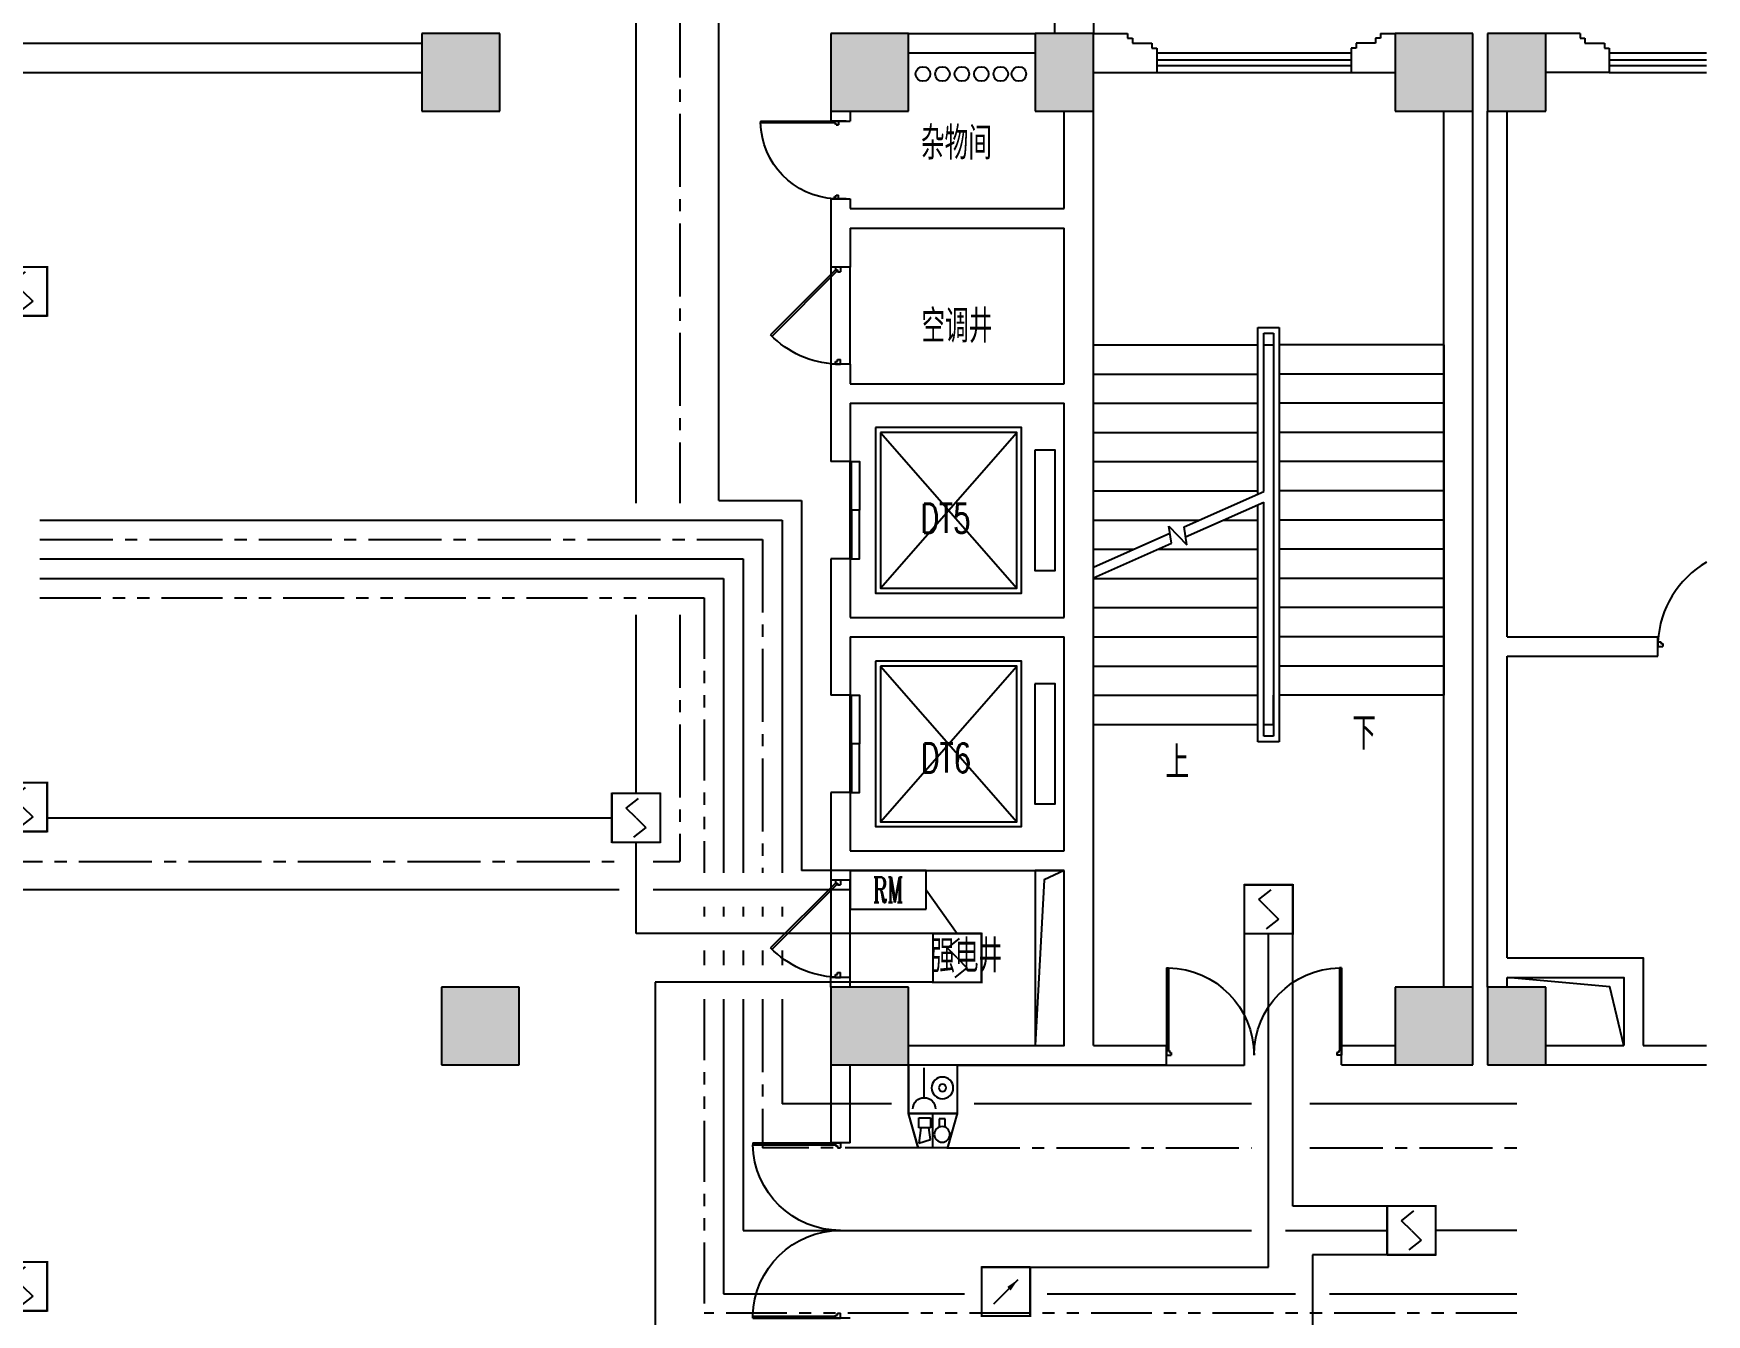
# Model space of a CAD drawing. Extents: x 190999 to 918899, y -200814 to 215286.
# Drawn here: x 713156 to 730349, y -46461 to -33296 of the extents above; entities that cross this region are included whole.
import ezdxf
from ezdxf.enums import TextEntityAlignment as Align

# ---------------------------------------------------------------- set-up
doc = ezdxf.new("R2010")
doc.units = 0
doc.header["$LTSCALE"] = 1000
doc.header["$MEASUREMENT"] = 0
doc.linetypes.add('CENTER2', pattern=[1.125, 0.75, -0.125, 0.125, -0.125])
doc.linetypes.add('PHANTOM2', pattern=[1.25, 0.625, -0.125, 0.125, -0.125, 0.125, -0.125])
for name, color, linetype in [('00-EQUIP', 3, 'Continuous'), ('00-WIRE-4', 6, 'Continuous'), ('A-墙线', 2, 'Continuous'), ('A-外窗', 145, 'Continuous'), ('A-门', 167, 'Continuous'), ('COLUMN', 2, 'Continuous'), ('DIM_SYMB', 3, 'Continuous'), ('PUB_HATCH', 250, 'Continuous'), ('PUB_TEXT', 7, 'Continuous'), ('STAIR', 5, 'Continuous'), ('房间名称', 7, 'Continuous'), ('洞口线', 165, 'Continuous'), ('电井开洞', 97, 'Continuous'), ('雨水管', 151, 'Continuous')]:
    doc.layers.add(name, color=color, linetype=linetype)
doc.styles.add('_COMPLEX', font='COMPLEX.shx', dxfattribs={"width": 0.5})
doc.styles.add('_TCH_DIM', font='SIMPLEX', dxfattribs={"bigfont": 'GBCBIG'})
doc.styles.get("Standard").update_dxf_attribs({"font": 'simhei.ttf'})
doc.styles.add('XXK', font='romans.shx', dxfattribs={"width": 0.75, "bigfont": 'hzf.shx'})
doc.linetypes.add('4INE', pattern='A,1,-0.15,["4",XXK,S=0.3,R=0,X=-0.1,Y=-0.1],-0.25', length=1.4)
doc.linetypes.add('BIG-DLINE', pattern='A,1,-0.15,["D",XXK,S=0.2,R=0,X=-0.1,Y=-0.09],-0.2', length=1.35)

# ---------------------------------------------------------------- blocks, each defined once
blk = doc.blocks.new('m1800')
at = {"layer": 'A-墙线'}
for p, q in [((-900, -100), (-900, 100)), ((900, -100), (900, 100))]:
    blk.add_line(p, q, dxfattribs=at)
at = {"layer": 'A-门'}
for p, q in [((-900, 900), (-900, 0)), ((-900, 900), (-880, 900)), ((-880, 900), (-880, 50)), ((880, 900), (880, 50)), ((900, 900), (880, 900)), ((900, 900), (900, 0)), ((-900, 50), (-870, 50)), ((-900, 0), (-850, 0)), ((-870, 50), (-870, 30)), ((-870, 30), (-850, 30)), ((-850, 30), (-850, 0)), ((850, 30), (850, 0)), ((870, 30), (850, 30)), ((900, 0), (850, 0)), ((870, 50), (870, 30)), ((900, 50), (870, 50))]:
    blk.add_line(p, q, dxfattribs=at)
for centre, start, end in [((-900, 0), 0, 88.7267), ((900, 0), 91.2733, 180)]:
    blk.add_arc(centre, 900, start, end, dxfattribs=at)
blk = doc.blocks.new('bfm01')
at = {"layer": 'A-墙线'}
for p, q in [((-200, 0), (0, 0)), ((-200, -1000), (0, -1000))]:
    blk.add_line(p, q, dxfattribs=at)
at = {"layer": 'A-门'}
for p, q in [((-200, -1000), (-200, 0)), ((-100, 0), (-100, -50)), ((-70, -50), (-100, -50)), ((-50, -30), (-70, -30)), ((-70, -30), (-70, -50)), ((-64, -44), (-50, -30)), ((-64, -44), (603, -711)), ((-50, 0), (-50, -30)), ((-50, -30), (617, -697)), ((0, 0), (0, -1000)), ((-70, -950), (-100, -950)), ((-100, -1000), (-100, -950)), ((-50, -1000), (-100, -1000)), ((-70, -970), (-70, -950)), ((-50, -970), (-70, -970)), ((-50, -1000), (-50, -970))]:
    blk.add_line(p, q, dxfattribs=at)
blk.add_arc((-100, 0), 1000, 272.866, 315.8103, dxfattribs=at)
blk = doc.blocks.new('m1000')
at = {"layer": 'A-墙线'}
for p, q in [((0, 0), (0, 200)), ((1000, 0), (1000, 200))]:
    blk.add_line(p, q, dxfattribs=at)
at = {"layer": 'A-门'}
for p, q in [((0, 1100), (0, 100)), ((0, 1100), (20, 1100)), ((20, 1100), (20, 150)), ((0, 150), (30, 150)), ((0, 100), (50, 100)), ((30, 150), (30, 130)), ((30, 130), (50, 130)), ((50, 130), (50, 100)), ((950, 130), (950, 100)), ((970, 130), (950, 130)), ((1000, 100), (950, 100)), ((970, 150), (970, 130)), ((1000, 150), (970, 150)), ((1000, 150), (1000, 100))]:
    blk.add_line(p, q, dxfattribs=at)
blk.add_arc((0, 100), 1000, 2.866, 88.854, dxfattribs=at)
blk = doc.blocks.new('_LINKPT1')
at = {"color": 0}
blk.add_line((0, 0), (0, 0), dxfattribs=at)
blk = doc.blocks.new('3S1KCGW2')
for p, q in [((0.5, 0.5), (-0.5, 0.5)), ((-0.5, 0.5), (-0.5, -0.5)), ((-0.2, 0.2), (0.05, 0.4)), ((0.5, -0.5), (0.5, 0.5)), ((0, 0), (-0.2, 0.2)), ((0, 0), (0.2, -0.2)), ((0.2, -0.2), (-0.05, -0.4)), ((-0.5, -0.5), (0.5, -0.5))]:
    blk.add_line(p, q)
at = {"const_width": 0.04, "flags": 128}
blk.add_lwpolyline([(-0.5, -0.5), (-0.5, 0.5), (0.5, 0.5), (0.5, -0.5)], close=True, dxfattribs=at)
at = {"xscale": 0.002, "yscale": 0.002, "zscale": 0.002}
for p in [(0, 0.5), (-0.5, 0), (0.5, 0), (0, -0.5)]:
    blk.add_blockref('_LINKPT1', p, dxfattribs=at)
at = {"flags": 9}
blk.add_attdef('A', (0, 0), '', height=0.00002, dxfattribs=at)
blk = doc.blocks.new('3T1W6ZCM')
for p, q in [((0.5, 0.5), (-0.5, 0.5)), ((-0.5, 0.5), (-0.5, -0.5)), ((0.5, -0.5), (0.5, 0.5)), ((-0.178, 0.172), (-0.178, -0.443)), ((-0.5, -0.5), (0.5, -0.5))]:
    blk.add_line(p, q)
at = {"const_width": 0.04}
blk.add_lwpolyline([(-0.5, 0.5), (-0.5, -0.5), (0.5, -0.5), (0.5, 0.5)], close=True, dxfattribs=at)
for radius in [0.222, 0.074]:
    blk.add_circle((0.197, -0.03), radius)
blk.add_arc((-0.178, 0.403), 0.231, 180, 0)
at = {"xscale": 0.002, "yscale": 0.002, "zscale": 0.002}
for p in [(0, 0.5), (-0.5, 0), (0.5, 0), (0, -0.5)]:
    blk.add_blockref('_LINKPT1', p, dxfattribs=at)
at = {"flags": 9}
blk.add_attdef('A', (0, 0), '', height=0.00002, dxfattribs=at)
blk = doc.blocks.new('6A2OE7N0')
for p, q in [((-0.3, 0.35), (-0.5, -0.35)), ((0.3, 0.35), (-0.3, 0.35)), ((0, 0.35), (0, -0.35)), ((0.5, -0.35), (0.3, 0.35)), ((-0.246, -0.061), (-0.286, 0.259)), ((-0.286, 0.259), (-0.046, 0.179)), ((-0.046, 0.179), (-0.086, -0.061)), ((-0.286, -0.061), (-0.286, -0.261)), ((-0.046, -0.061), (-0.286, -0.061)), ((-0.286, -0.261), (-0.046, -0.261)), ((-0.046, -0.261), (-0.046, -0.061)), ((0.13, -0.244), (0.13, -0.072)), ((0.25, -0.244), (0.13, -0.244)), ((0.25, -0.072), (0.25, -0.244)), ((-0.5, -0.35), (0.5, -0.35))]:
    blk.add_line(p, q)
at = {"const_width": 0.04, "flags": 128}
blk.add_lwpolyline([(-0.5, -0.35), (-0.3, 0.35), (0.3, 0.35), (0.5, -0.35)], close=True, dxfattribs=at)
blk.add_circle((0.19, 0.076), 0.16)
at = {"xscale": 0.002, "yscale": 0.002, "zscale": 0.002}
for p in [(0, 0.35), (-0.4, 0), (0.4, 0), (0, -0.35)]:
    blk.add_blockref('_LINKPT1', p, dxfattribs=at)
at = {"flags": 9}
blk.add_attdef('A', (0, 0), '', height=0.00002, dxfattribs=at)
blk = doc.blocks.new('3S2OQ2I8')
for p, q in [((-0.5, 0.5), (0.5, 0.5)), ((-0.5, -0.5), (-0.5, 0.5)), ((0.5, 0.5), (0.5, -0.5)), ((-0.25, -0.25), (0.25, 0.25)), ((0.5, -0.5), (-0.5, -0.5))]:
    blk.add_line(p, q)
at = {"const_width": 0.04, "flags": 128}
blk.add_lwpolyline([(-0.5, -0.5), (-0.5, 0.5), (0.5, 0.5), (0.5, -0.5)], close=True, dxfattribs=at)
blk.add_solid([(0.25, 0.25), (0.021, 0.097), (0.097, 0.029)])
at = {"xscale": 0.002, "yscale": 0.002, "zscale": 0.002}
for p in [(0, 0.5), (-0.5, 0), (0.5, 0), (0, -0.5)]:
    blk.add_blockref('_LINKPT1', p, dxfattribs=at)
at = {"flags": 9}
blk.add_attdef('A', (0, 0), '', height=0.00002, dxfattribs=at)
blk = doc.blocks.new('6A2DRK5Q')
for p, q in [((0.78, 0.4), (-0.78, 0.4)), ((-0.78, 0.4), (-0.78, -0.4)), ((0.78, -0.4), (0.78, 0.4)), ((-0.78, -0.4), (0.78, -0.4))]:
    blk.add_line(p, q)
at = {"xscale": 0.002, "yscale": 0.002, "zscale": 0.002}
for p in [(0, 0.4), (-0.78, 0), (0.78, 0), (0, -0.4)]:
    blk.add_blockref('_LINKPT1', p, dxfattribs=at)
at = {"style": '_COMPLEX', "width": 0.6, "flags": 8}
blk.add_attdef('$TEXT$', text='', height=0.52, dxfattribs=at).set_placement((0, 0), align=Align.MIDDLE_CENTER)
at = {"flags": 9}
blk.add_attdef('A', (0, 0), '', height=0.00002, dxfattribs=at)

msp = doc.modelspace()

# ---------------------------------------------------------------- hatches: boundary and pattern name
at = {"layer": 'PUB_HATCH'}
for points in [[(717148.5, -33296.3), (717148.5, -34096.3), (717948.5, -34096.3), (717948.5, -33296.3)], [(721348.5, -33296.3), (721348.5, -34096.3), (722148.5, -34096.3), (722148.5, -33296.3)], [(723448.5, -33296.3), (723448.5, -34096.3), (724048.5, -34096.3), (724048.5, -33296.3)], [(727148.5, -33296.3), (727148.5, -34096.3), (727948.5, -34096.3), (727948.5, -33296.3)], [(728098.5, -33296.3), (728098.5, -34096.3), (728698.5, -34096.3), (728698.5, -33296.3)], [(717348.5, -43896.3), (718148.5, -43896.3), (718148.5, -43096.3), (717348.5, -43096.3)], [(721348.5, -43096.3), (721348.5, -43896.3), (722148.5, -43896.3), (722148.5, -43096.3)], [(727148.5, -43096.3), (727148.5, -43896.3), (727948.5, -43896.3), (727948.5, -43096.3)], [(728098.5, -43096.3), (728098.5, -43896.3), (728698.5, -43896.3), (728698.5, -43096.3)]]:
    msp.add_hatch(color=256, dxfattribs=at).paths.add_polyline_path(points)

# ---------------------------------------------------------------- linework, layer by layer
at = {"layer": '00-WIRE-4'}
for p, q in [((719348.5, -38121.3), (719348.5, -29726.3)), ((713223.5, -38696.3), (720448.3, -38696.3)), ((720448.3, -38696.3), (720448.3, -41921.3)), ((719348.5, -41106.3), (719348.5, -39271.3)), ((713298.5, -41356.3), (719098.5, -41356.3)), ((719348.5, -42546.3), (719348.5, -41606.3)), ((722328.5, -42096.3), (722648.5, -42546.3)), ((720248, -42271.3), (720248, -42371.3)), ((722398.5, -42546.3), (719348.5, -42546.3)), ((725598.5, -42546.3), (725598.5, -43899.8)), ((725848.5, -45974.9), (725848.5, -42546.3)), ((726098.5, -45346.3), (726098.5, -42546.3)), ((720248, -42721.3), (720248, -42871.3)), ((720448.3, -42721.3), (720448.3, -42871.3)), ((722398.5, -43046.3), (719545.8, -43046.3)), ((719545.8, -43046.3), (719545.8, -51236.1)), ((720448.3, -43221.3), (720448.3, -45596.3)), ((725598.5, -43899.8), (722648.5, -43899.8)), ((727065.2, -45346.3), (726098.5, -45346.3)), ((720448.3, -45596.3), (725673.5, -45596.3)), ((726023.5, -45596.3), (727065.2, -45596.3)), ((728398.5, -45596.3), (727565.2, -45596.3)), ((727065.2, -45846.3), (726298.5, -45846.3)), ((726298.5, -45846.3), (726298.5, -48136.6)), ((723398.9, -45974.9), (725848.5, -45974.9))]:
    msp.add_line(p, q, dxfattribs=at)
at = {"layer": '00-WIRE-4', "linetype": 'CENTER2'}
for p, q in [((719798.5, -31873), (719798.5, -38121.3)), ((713223.5, -38496.3), (720648.5, -38496.3)), ((720648.5, -38496.3), (720648.5, -41921.3)), ((719798.5, -39271.3), (719798.5, -41806.3)), ((704623.5, -41806.3), (719173.5, -41806.3)), ((719523.5, -41806.3), (719798.5, -41806.3)), ((720448.3, -42271.3), (720448.3, -42371.3)), ((720648.5, -42271.3), (720648.5, -42371.3)), ((720648.5, -42721.3), (720648.5, -42871.3)), ((720648.5, -43221.3), (720648.5, -44746.3)), ((722248.5, -44746.3), (720648.5, -44746.3)), ((722543.1, -44746.3), (725673.5, -44746.3)), ((726273.5, -44746.3), (728398.5, -44746.3))]:
    msp.add_line(p, q, dxfattribs=at)
at = {"layer": '00-WIRE-4', "linetype": '4INE'}
for p, q in [((720198.5, -38096.3), (720198.5, -31873)), ((720198.5, -38096.3), (721048.5, -38096.3)), ((721048.5, -38096.3), (721048.5, -41896.3)), ((713223.5, -38296.3), (720648.5, -38296.3)), ((720198.5, -38296.3), (720848.5, -38296.3)), ((720848.5, -38296.3), (720848.5, -41921.3)), ((721548.5, -41896.3), (721048.5, -41896.3)), ((719173.5, -42096.3), (704623.5, -42096.3)), ((721548.5, -42096.3), (719523.5, -42096.3)), ((720848.5, -42271.3), (720848.5, -42371.3)), ((720848.5, -42721.3), (720848.5, -42871.3)), ((720848.5, -43221.3), (720848.5, -44296.3)), ((721973.5, -44296.3), (720848.5, -44296.3)), ((725673.5, -44296.3), (722823.5, -44296.3)), ((728398.5, -44296.3), (726273.5, -44296.3))]:
    msp.add_line(p, q, dxfattribs=at)
at = {"layer": '00-WIRE-4', "linetype": 'BIG-DLINE'}
for p, q in [((713223.5, -38896.3), (720248, -38896.3)), ((720248, -38896.3), (720248, -41921.3)), ((720248, -43221.3), (720248, -46246.3)), ((720248, -46246.3), (722723.9, -46246.3)), ((723573.9, -46246.3), (726123.5, -46246.3)), ((726473.5, -46246.3), (728398.5, -46246.3))]:
    msp.add_line(p, q, dxfattribs=at)
at = {"layer": '00-WIRE-4', "linetype": 'PHANTOM2'}
for p, q in [((713223.5, -39096.3), (720047.8, -39096.3)), ((720047.8, -39096.3), (720047.8, -41921.3)), ((720047.8, -42271.3), (720047.8, -42371.3)), ((720047.8, -42721.3), (720047.8, -42871.3)), ((720047.8, -43221.3), (720047.8, -46446.3)), ((728398.5, -46446.3), (720047.8, -46446.3))]:
    msp.add_line(p, q, dxfattribs=at)
at = {"layer": 'A-墙线'}
for p, q in [((723648.5, -32596.3), (723648.5, -33296.3)), ((724048.5, -32896.3), (724048.5, -33296.3)), ((722148.5, -33296.3), (723448.5, -33296.3)), ((724048.5, -33296.3), (724398.5, -33296.3)), ((724398.5, -33296.3), (724398.5, -33346.3)), ((724398.5, -33346.3), (724448.5, -33346.3)), ((724448.5, -33346.3), (724448.5, -33396.3)), ((726948.5, -33346.3), (726948.5, -33396.3)), ((726998.5, -33346.3), (726948.5, -33346.3)), ((726998.5, -33296.3), (726998.5, -33346.3)), ((726998.5, -33296.3), (727148.5, -33296.3)), ((729048.5, -33296.3), (728698.5, -33296.3)), ((729048.5, -33296.3), (729048.5, -33346.3)), ((729048.5, -33346.3), (729098.5, -33346.3)), ((729098.5, -33346.3), (729098.5, -33396.3)), ((722148.5, -33496.3), (723448.5, -33496.3)), ((724448.5, -33396.3), (724648.5, -33396.3)), ((724648.5, -33396.3), (724648.5, -33446.3)), ((724648.5, -33446.3), (724698.5, -33446.3)), ((724698.5, -33446.3), (724698.5, -33696.3)), ((726748.5, -33446.3), (726698.5, -33446.3)), ((726698.5, -33446.3), (726698.5, -33696.3)), ((726748.5, -33396.3), (726748.5, -33446.3)), ((726948.5, -33396.3), (726748.5, -33396.3)), ((729098.5, -33396.3), (729298.5, -33396.3)), ((729298.5, -33396.3), (729298.5, -33446.3)), ((729298.5, -33446.3), (729348.5, -33446.3)), ((729348.5, -33446.3), (729348.5, -33696.3)), ((724048.5, -33696.3), (724698.5, -33696.3)), ((726698.5, -33696.3), (727148.5, -33696.3)), ((729348.5, -33696.3), (728698.5, -33696.3)), ((724048.5, -43696.3), (724048.5, -33896.3)), ((721348.5, -34096.3), (721348.5, -34196.3)), ((721348.5, -34196.3), (721548.5, -34196.3)), ((721548.5, -34096.3), (721548.5, -34196.3)), ((723748.5, -35096.3), (723748.5, -34096.3)), ((727648.5, -43096.3), (727648.5, -34096.3)), ((727948.5, -43096.3), (727948.5, -34096.3)), ((728098.5, -43096.3), (728098.5, -34096.3)), ((728298.5, -39496.3), (728298.5, -34096.3)), ((721348.5, -34996.3), (721348.5, -35696.3)), ((721348.5, -34996.3), (721548.5, -34996.3)), ((721548.5, -34996.3), (721548.5, -35096.3)), ((721548.5, -35096.3), (723748.5, -35096.3)), ((721548.5, -35296.3), (723748.5, -35296.3)), ((721548.5, -35296.3), (721548.5, -35696.3)), ((723748.5, -36896.3), (723748.5, -35296.3)), ((721348.5, -36696.3), (721348.5, -37696.3)), ((721548.5, -36696.3), (721548.5, -36896.3)), ((721548.5, -36896.3), (723748.5, -36896.3)), ((721548.5, -37096.3), (723748.5, -37096.3)), ((721548.5, -37096.3), (721548.5, -37696.3)), ((723748.5, -39296.3), (723748.5, -37096.3)), ((721548.5, -37696.3), (721348.5, -37696.3)), ((721348.5, -38696.3), (721348.5, -40096.3)), ((721548.5, -38696.3), (721348.5, -38696.3)), ((721548.5, -38696.3), (721548.5, -39296.3)), ((721548.5, -39296.3), (723748.5, -39296.3)), ((721548.5, -39496.3), (723748.5, -39496.3)), ((721548.5, -39496.3), (721548.5, -40096.3)), ((723748.5, -41696.3), (723748.5, -39496.3)), ((728298.5, -39496.3), (729848.5, -39496.3)), ((729848.5, -39696.3), (729848.5, -39496.3)), ((728298.5, -39696.3), (729848.5, -39696.3)), ((728298.5, -42796.3), (728298.5, -39696.3)), ((721548.5, -40096.3), (721348.5, -40096.3)), ((721348.5, -41096.3), (721348.5, -41996.3)), ((721548.5, -41096.3), (721348.5, -41096.3)), ((721548.5, -41096.3), (721548.5, -41696.3)), ((721548.5, -41696.3), (723748.5, -41696.3)), ((721548.5, -41896.3), (723748.5, -41896.3)), ((721548.5, -41896.3), (721548.5, -41996.3)), ((723748.5, -43696.3), (723748.5, -41896.3)), ((721348.5, -43096.3), (721348.5, -42996.3)), ((721548.5, -43096.3), (721548.5, -42996.3)), ((728298.5, -43096.3), (728298.5, -42996.3)), ((722148.5, -43696.3), (723748.5, -43696.3)), ((724048.5, -43696.3), (724798.5, -43696.3)), ((726598.5, -43696.3), (727148.5, -43696.3)), ((728698.5, -43696.3), (729498.5, -43696.3)), ((729698.5, -43696.3), (730348.5, -43696.3)), ((721348.5, -43896.3), (721348.5, -44696.3)), ((721548.5, -44696.3), (721548.5, -43896.3)), ((722148.5, -43896.3), (724798.5, -43896.3)), ((726598.5, -43896.3), (727148.5, -43896.3)), ((728698.5, -43896.3), (730348.5, -43896.3))]:
    msp.add_line(p, q, dxfattribs=at)
for points in [[(728298.5, -42796.3), (729698.5, -42796.3), (729698.5, -43696.3)], [(728298.5, -42996.3), (729498.5, -42996.3), (729498.5, -43696.3)], [(728798.5, -42996.3), (729498.5, -42996.3), (729498.5, -43696.3)]]:
    msp.add_lwpolyline(points, dxfattribs=at)
at = {"layer": 'A-外窗'}
for p, q in [((724698.5, -33496.3), (726698.5, -33496.3)), ((729348.5, -33496.3), (730348.5, -33496.3)), ((724698.5, -33566.3), (726698.5, -33566.3)), ((724698.5, -33626.3), (726698.5, -33626.3)), ((724698.5, -33696.3), (726698.5, -33696.3)), ((729348.5, -33566.3), (730348.5, -33566.3)), ((729348.5, -33626.3), (730348.5, -33626.3)), ((729348.5, -33696.3), (730348.5, -33696.3))]:
    msp.add_line(p, q, dxfattribs=at)
at = {"layer": 'A-门'}
for p, q in [((721548.5, -38696.3), (721548.5, -37696.3)), ((729848.5, -39546.3), (729878.5, -39546.3)), ((729848.5, -39546.3), (729848.5, -39596.3)), ((729848.5, -39596.3), (729898.5, -39596.3)), ((729878.5, -39546.3), (729878.5, -39566.3)), ((729878.5, -39566.3), (729898.5, -39566.3)), ((729898.5, -39566.3), (729898.5, -39596.3)), ((721548.5, -41096.3), (721548.5, -40096.3))]:
    msp.add_line(p, q, dxfattribs=at)
for points in [[(721563.5, -37696.3), (721643.4, -37696.3), (721643.4, -38196.3), (721563.5, -38196.3)], [(721563.5, -38696.3), (721643.4, -38696.3), (721643.4, -38196.3), (721563.5, -38196.3)], [(721563.5, -40096.3), (721643.4, -40096.3), (721643.4, -40596.3), (721563.5, -40596.3)], [(721563.5, -41096.3), (721643.4, -41096.3), (721643.4, -40596.3), (721563.5, -40596.3)]]:
    msp.add_lwpolyline(points, close=True, dxfattribs=at)
msp.add_arc((730848.5, -39596.3), 1000, 120.0002, 177.13402, dxfattribs=at)
at = {"layer": 'COLUMN'}
for p, q in [((717148.5, -33296.3), (717148.5, -34096.3)), ((717948.5, -33296.3), (717148.5, -33296.3)), ((717948.5, -34096.3), (717948.5, -33296.3)), ((721348.5, -33296.3), (721348.5, -34096.3)), ((722148.5, -33296.3), (721348.5, -33296.3)), ((722148.5, -34096.3), (722148.5, -33296.3)), ((723448.5, -33296.3), (723448.5, -34096.3)), ((724048.5, -33296.3), (723448.5, -33296.3)), ((724048.5, -34096.3), (724048.5, -33296.3)), ((727148.5, -33296.3), (727148.5, -34096.3)), ((727948.5, -33296.3), (727148.5, -33296.3)), ((727948.5, -34096.3), (727948.5, -33296.3)), ((728098.5, -33296.3), (728098.5, -34096.3)), ((728698.5, -33296.3), (728098.5, -33296.3)), ((728698.5, -34096.3), (728698.5, -33296.3)), ((717148.5, -34096.3), (717948.5, -34096.3)), ((721348.5, -34096.3), (722148.5, -34096.3)), ((723448.5, -34096.3), (724048.5, -34096.3)), ((727148.5, -34096.3), (727948.5, -34096.3)), ((728098.5, -34096.3), (728698.5, -34096.3)), ((718148.5, -43096.3), (717348.5, -43096.3)), ((717348.5, -43096.3), (717348.5, -43896.3)), ((718148.5, -43896.3), (718148.5, -43096.3)), ((721348.5, -43096.3), (721348.5, -43896.3)), ((722148.5, -43096.3), (721348.5, -43096.3)), ((722148.5, -43896.3), (722148.5, -43096.3)), ((727148.5, -43096.3), (727148.5, -43896.3)), ((727948.5, -43096.3), (727148.5, -43096.3)), ((727948.5, -43896.3), (727948.5, -43096.3)), ((728098.5, -43096.3), (728098.5, -43896.3)), ((728698.5, -43096.3), (728098.5, -43096.3)), ((728698.5, -43896.3), (728698.5, -43096.3)), ((717348.5, -43896.3), (718148.5, -43896.3)), ((721348.5, -43896.3), (722148.5, -43896.3)), ((727148.5, -43896.3), (727948.5, -43896.3)), ((728098.5, -43896.3), (728698.5, -43896.3))]:
    msp.add_line(p, q, dxfattribs=at)
at = {"layer": 'DIM_SYMB'}
for points in [[(726803.2, -40096.3, 0, 0, 0), (726803.9, -35146, 0, 0, 0), (724893.5, -35146, 0, 0, 0), (724893.5, -38071.5, 80, 0, 0), (724893.5, -38371.5, 0, 0, 0)], [(724893.5, -40396.3, 0, 0, 0), (724893.5, -38896.3, 80, 0, 0), (724893.5, -38596.3, 0, 0, 0)]]:
    msp.add_lwpolyline(points, format="xyseb", dxfattribs=at)
at = {"layer": 'STAIR'}
for p, q in [((712776.5, -33396.3), (717148.5, -33396.3)), ((712776.5, -33696.3), (717148.5, -33696.3)), ((725738.5, -38028.3), (725738.5, -36316.3)), ((725738.5, -36316.3), (725958.5, -36316.3)), ((725798.5, -38001.6), (725798.5, -36376.3)), ((725798.5, -36376.3), (725898.5, -36376.3)), ((725898.5, -36376.3), (725898.5, -40516.3)), ((725958.5, -36316.3), (725958.5, -40576.3)), ((724048.5, -38781.6), (724048.5, -36496.3)), ((724048.5, -36496.3), (725738.5, -36496.3)), ((725798.5, -38001.6), (725798.5, -36496.3)), ((725798.5, -36496.3), (725898.5, -36496.3)), ((725898.5, -36496.3), (725898.5, -40096.3)), ((727648.5, -36496.3), (725958.5, -36496.3)), ((727648.5, -36496.3), (727648.5, -40096.3)), ((724048.5, -36796.3), (725738.5, -36796.3)), ((727648.5, -36796.3), (725958.5, -36796.3)), ((724048.5, -37096.3), (725738.5, -37096.3)), ((727648.5, -37096.3), (725958.5, -37096.3)), ((721860, -38996.3), (723260, -37396.3)), ((721860, -37396.3), (723260, -38996.3)), ((724048.5, -37396.3), (725738.5, -37396.3)), ((727648.5, -37396.3), (725958.5, -37396.3)), ((724048.5, -37696.3), (725738.5, -37696.3)), ((727648.5, -37696.3), (725958.5, -37696.3)), ((724048.5, -37996.3), (725738.5, -37996.3)), ((724979.2, -38366.7), (725798.5, -38001.6)), ((724995.5, -38469), (725798.5, -38111)), ((725738.5, -40576.3), (725738.5, -38137.8)), ((725798.5, -40396.3), (725798.5, -38111)), ((725798.5, -40516.3), (725798.5, -38111)), ((727648.5, -37996.3), (725958.5, -37996.3)), ((724048.5, -38296.3), (725137.3, -38296.3)), ((725382.9, -38296.3), (725738.5, -38296.3)), ((727648.5, -38296.3), (725958.5, -38296.3)), ((724048.5, -38781.6), (724833.4, -38431.8)), ((724849.6, -38534), (724821.6, -38357.8)), ((724821.6, -38357.8), (725008.5, -38551.2)), ((725008.5, -38551.2), (724979.2, -38366.7)), ((724048.5, -38891), (724849.6, -38534)), ((724048.5, -38596.3), (724464.2, -38596.3)), ((724709.8, -38596.3), (725738.5, -38596.3)), ((727648.5, -38596.3), (725958.5, -38596.3)), ((724048.5, -40396.3), (724048.5, -38891)), ((724048.5, -38896.3), (725738.5, -38896.3)), ((727648.5, -38896.3), (725958.5, -38896.3)), ((724048.5, -39196.3), (725738.5, -39196.3)), ((727648.5, -39196.3), (725958.5, -39196.3)), ((724048.5, -39496.3), (725738.5, -39496.3)), ((727648.5, -39496.3), (725958.5, -39496.3)), ((721860, -41396.3), (723260, -39796.3)), ((721860, -39796.3), (723260, -41396.3)), ((724048.5, -39796.3), (725738.5, -39796.3)), ((727648.5, -39796.3), (725958.5, -39796.3)), ((724048.5, -40096.3), (725738.5, -40096.3)), ((725898.5, -40396.3), (725898.5, -40096.3)), ((727648.5, -40096.3), (725958.5, -40096.3)), ((724048.5, -40396.3), (725738.5, -40396.3)), ((725798.5, -40396.3), (725898.5, -40396.3)), ((725898.5, -40516.3), (725798.5, -40516.3)), ((725958.5, -40576.3), (725738.5, -40576.3))]:
    msp.add_line(p, q, dxfattribs=at)
for points in [[(721810, -37346.3), (721810, -39046.3), (723310, -39046.3), (723310, -37346.3)], [(721860, -37396.3), (721860, -38996.3), (723260, -38996.3), (723260, -37396.3)], [(723445.1, -37578.4), (723445.1, -38814.2), (723655.1, -38814.2), (723655.1, -37578.4)], [(721810, -39746.3), (721810, -41446.3), (723310, -41446.3), (723310, -39746.3)], [(721860, -39796.3), (721860, -41396.3), (723260, -41396.3), (723260, -39796.3)], [(723445.1, -39978.4), (723445.1, -41214.2), (723655.1, -41214.2), (723655.1, -39978.4)]]:
    msp.add_lwpolyline(points, close=True, dxfattribs=at)
at = {"layer": '洞口线', "ltscale": 2}
msp.add_lwpolyline([(729498.6, -43696.3), (729356.1, -43091.4), (728298.5, -42996.3)], dxfattribs=at)
at = {"layer": '电井开洞', "color": 4}
msp.add_lwpolyline([(723748.5, -41896.3), (723448.5, -41896.3), (723448.5, -43696.3), (723748.5, -43696.3)], close=True, dxfattribs=at)
at = {"layer": '电井开洞'}
msp.add_lwpolyline([(723748.5, -41896.3), (723543.2, -41994.9), (723448.5, -43696.3)], dxfattribs=at)
at = {"layer": '雨水管'}
for centre in [(722296.5, -33712.8), (722496.5, -33712.8), (722696.5, -33712.8), (722896.5, -33712.8), (723096.5, -33712.8), (723282, -33712.8)]:
    msp.add_circle(centre, 75, dxfattribs=at)

# ---------------------------------------------------------------- block references
at = {"layer": '00-EQUIP', "xscale": 500, "yscale": 500, "zscale": 500}
for p in [(713048.5, -35946.3), (713048.5, -41246.3), (719348.5, -41356.3), (722648.5, -42796.3), (713048.5, -46171.3)]:
    msp.add_blockref('3S1KCGW2', p, dxfattribs=at)
msp.add_blockref('6A2DRK5Q', (721938.5, -42096.3), dxfattribs=at).add_auto_attribs({'$TEXT$': 'RM'})
at = {"layer": '00-EQUIP', "yscale": 500, "zscale": 500}
for name, p, xscale, rotation in [('3S1KCGW2', (725848.5, -42296.3), 500, 180), ('3T1W6ZCM', (722398.5, -44146.3), -500, 180), ('6A2OE7N0', (722398.5, -44571.3), -500, 180), ('3S1KCGW2', (727315.2, -45596.3), 500, 180), ('3S2OQ2I8', (723148.9, -46224.9), -500, 270)]:
    msp.add_blockref(name, p, dxfattribs=dict(at, xscale=xscale, rotation=rotation))
at = {"layer": 'A-门', "xscale": -0.7999999999883585, "yscale": 0.7999999999883585, "zscale": 0.8, "rotation": 90}
msp.add_blockref('m1000', (721508.5, -34196.3), dxfattribs=at)
at = {"layer": 'A-门', "xscale": -1}
for name, p in [('bfm01', (721348.5, -35696.3)), ('bfm01', (721348.5, -41996.3)), ('m1800', (725698.5, -43796.3))]:
    msp.add_blockref(name, p, dxfattribs=at)
at = {"layer": 'A-门', "xscale": -1, "rotation": 90}
msp.add_blockref('m1800', (721448.5, -45596.3), dxfattribs=at)

# ---------------------------------------------------------------- texts
at = {"layer": 'PUB_TEXT', "style": '_TCH_DIM'}
for s, p in [('下', (726708.3, -40656.3)), ('上', (724789.3, -40956.3))]:
    msp.add_text(s, height=337.6, dxfattribs=at).set_placement(p)
at = {"layer": '房间名称', "style": '_TCH_DIM'}
for s, p in [('杂物间', (722276, -34592.5)), ('空调井', (722280.8, -36473.2)), ('强电井', (722381.7, -42944.4))]:
    msp.add_text(s, height=337.59, dxfattribs=at).set_placement(p)
at = {"layer": '房间名称', "style": '_TCH_DIM', "width": 0.705882}
for s, p in [('DT5', (722273.2, -38426.7)), ('DT6', (722278.2, -40889.9))]:
    msp.add_text(s, height=297.5, dxfattribs=at).set_placement(p)

doc.saveas('drawing.dxf')
